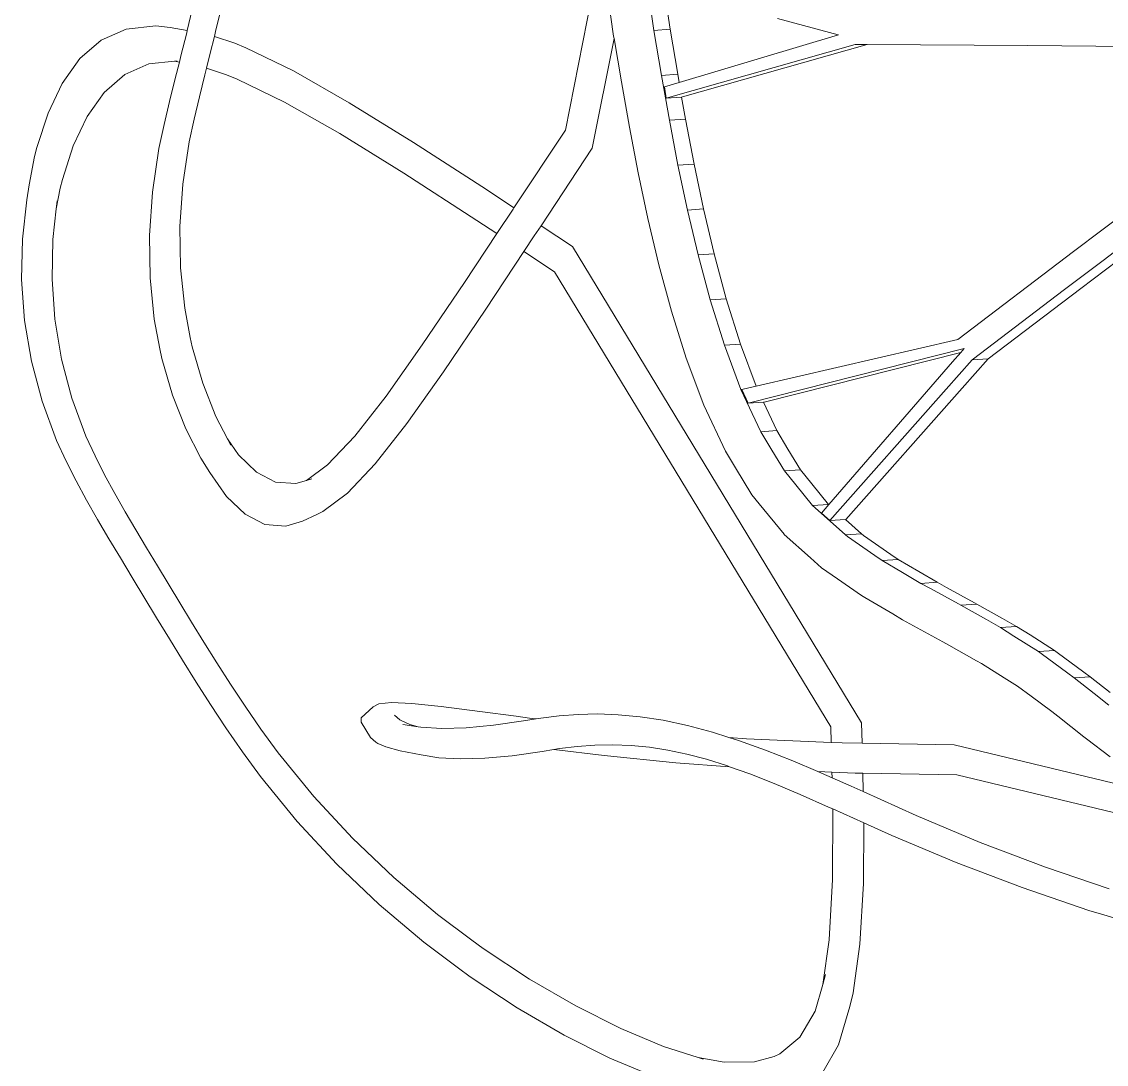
# Model space of a CAD drawing. Header units: millimetres. Extents: x 930469 to 1523124, y -120375 to 411163.
# Drawn here: x 1403428 to 1404121, y 135088 to 135755 of the extents above; entities that cross this region are included whole.
import ezdxf

# ---------------------------------------------------------------- set-up
doc = ezdxf.new("R2010")
doc.units = ezdxf.units.MM
for name, color, linetype, lineweight in [('A-NET THAY', 8, 'Continuous', 0), ('COT VACH', 8, 'Continuous', 0), ('xr', 8, 'Continuous', 0)]:
    doc.layers.add(name, color=color, linetype=linetype, lineweight=lineweight)

# ---------------------------------------------------------------- blocks, each defined once
blk = doc.blocks.new('zzz')
at = {"layer": 'xr', "ltscale": 3}
for p, q in [((1228556.3, 16878.9), (1228605.1, 17124.1)), ((1228609.2, 17059.6), (1228618, 16998.9)), ((1228669.5, 17006.3), (1228661.2, 17064.2)), ((1228690.1, 17007.7), (1228682.6, 17059.7)), ((1228072.8, 17006.4), (1228079.1, 17033)), ((1228115.7, 17032.5), (1228109.1, 17004.9)), ((1228827.5, 17021.5), (1228905.1, 17000.8)), ((1227962.6, 16993.9), (1227994.7, 17008.1)), ((1227994.7, 17008.1), (1228032.8, 17012)), ((1228050.8, 17009.9), (1228032.8, 17012)), ((1228050.8, 17009.9), (1228072.8, 17006.4)), ((1228064.8, 16974), (1228072.1, 17003.4)), ((1228072.1, 17003.4), (1228072.8, 17006.4)), ((1228109.1, 17004.9), (1228107.6, 16998.6)), ((1228690.1, 17007.7), (1228669.5, 17006.3)), ((1228669.5, 17006.3), (1228679.3, 16948.8)), ((1228690.1, 17007.7), (1228699.9, 16950.2)), ((1227935.5, 16970.3), (1227962.6, 16993.9)), ((1228107.6, 16998.6), (1228102.3, 16977.3)), ((1228107.6, 16998.6), (1228133.6, 16989.9)), ((1228133.6, 16989.9), (1228147.6, 16984.2)), ((1228590.6, 16855.6), (1228618.5, 16995.9)), ((1228618, 16998.9), (1228618.5, 16995.9)), ((1228618.5, 16995.9), (1228628, 16940.5)), ((1228905.4, 17000.7), (1228701.7, 16939.8)), ((1228905.4, 17000.7), (1228905.1, 17000.8)), ((1228102.3, 16977.3), (1228097.5, 16958.1)), ((1228147.6, 16984.2), (1228208.7, 16954.5)), ((1228926.8, 16988.4), (1228685.4, 16919.8)), ((1228942.3, 16988.3), (1228705.9, 16921.2)), ((1228942.3, 16988.3), (1228926.8, 16988.4)), ((1229147.3, 16986.9), (1228942.3, 16988.3)), ((1229388.5, 16984.6), (1229147.3, 16986.9)), ((1227913, 16938.6), (1227935.5, 16970.3)), ((1227992.9, 16949.8), (1228023.8, 16963.4)), ((1228023.8, 16963.4), (1228056.7, 16966.8)), ((1228056.7, 16966.8), (1228060.1, 16967.1)), ((1228056.7, 16966.8), (1228062.8, 16965.8)), ((1228057.5, 16944.8), (1228062.8, 16965.8)), ((1228062.8, 16965.8), (1228064.8, 16974)), ((1227966.8, 16927), (1227992.9, 16949.8)), ((1228095.4, 16949.6), (1228088.4, 16921.5)), ((1228097.5, 16958.1), (1228095.4, 16949.6)), ((1228097.5, 16958.1), (1228123.2, 16949.5)), ((1228123.2, 16949.5), (1228136.7, 16944)), ((1228208.7, 16954.5), (1228280, 16913.9)), ((1228699.9, 16950.2), (1228679.3, 16948.8)), ((1228689.4, 16891.4), (1228679.3, 16948.8)), ((1228699.9, 16950.2), (1228701.7, 16939.8)), ((1227894.8, 16900.3), (1227913, 16938.6)), ((1228050.2, 16915.5), (1228057.5, 16944.8)), ((1228136.7, 16944), (1228197.2, 16914.6)), ((1228638.3, 16882.6), (1228628, 16940.5)), ((1228701.7, 16939.8), (1228682.9, 16934.2)), ((1228682.9, 16934.2), (1228685.4, 16919.8)), ((1227945, 16896.2), (1227966.8, 16927)), ((1228088.4, 16921.5), (1228081.7, 16893)), ((1228705, 16921.1), (1228685.4, 16919.8)), ((1228705.9, 16921.2), (1228705, 16921.1)), ((1228705, 16921.1), (1228710, 16892.7)), ((1228043.2, 16885.8), (1228050.2, 16915.5)), ((1228197.2, 16914.6), (1228267.9, 16874.3)), ((1228280, 16913.9), (1228362.1, 16863.1)), ((1227880.7, 16856.7), (1227894.8, 16900.3)), ((1227927.1, 16858.7), (1227945, 16896.2)), ((1228081.7, 16893), (1228075.4, 16863.8)), ((1228710, 16892.7), (1228689.4, 16891.4)), ((1228720.9, 16835.4), (1228710, 16892.7)), ((1228036.7, 16855.3), (1228043.2, 16885.8)), ((1228556.3, 16878.9), (1228490.6, 16779.5)), ((1228638.3, 16882.6), (1228649.3, 16824.4)), ((1228700.3, 16834), (1228689.4, 16891.4)), ((1228267.9, 16874.3), (1228349.7, 16823.7)), ((1227877.7, 16844.9), (1227880.7, 16856.7)), ((1227913.2, 16815.8), (1227927.1, 16858.7)), ((1228028.2, 16799.4), (1228036.7, 16855.3)), ((1228075.4, 16863.8), (1228067.2, 16809.5)), ((1228362.1, 16863.1), (1228455.6, 16802.7)), ((1228590.6, 16855.6), (1228525.2, 16756.6)), ((1227870.7, 16809), (1227877.7, 16844.9)), ((1228349.7, 16823.7), (1228443.2, 16763.3)), ((1228661.7, 16765.8), (1228649.3, 16824.4)), ((1228720.9, 16835.4), (1228700.3, 16834)), ((1228700.3, 16834), (1228712.3, 16776.6)), ((1228720.9, 16835.4), (1228732.9, 16778)), ((1227870.7, 16809), (1227867.7, 16789.6)), ((1227910.4, 16804.5), (1227913.2, 16815.8)), ((1228067.2, 16809.5), (1228063.5, 16755.7)), ((1227905.3, 16778.3), (1227910.4, 16804.5)), ((1228024.4, 16744.2), (1228028.2, 16799.4)), ((1228455.6, 16802.7), (1228490.6, 16779.5)), ((1229206.2, 16723.4), (1229304.3, 16798)), ((1227862.1, 16739.4), (1227867.7, 16789.6)), ((1227906.4, 16788.5), (1227905.3, 16778.3)), ((1229243.8, 16712.3), (1229341.6, 16786.9)), ((1227905.3, 16778.3), (1227900.9, 16739)), ((1228489.4, 16777.7), (1228468.6, 16746.5)), ((1228490.6, 16779.5), (1228489.4, 16777.7)), ((1228732.9, 16778), (1228712.3, 16776.6)), ((1228725.9, 16719.2), (1228712.3, 16776.6)), ((1228746.5, 16720.5), (1228732.9, 16778)), ((1228063.5, 16755.7), (1228064.4, 16702.7)), ((1228443.2, 16763.3), (1228468.6, 16746.5)), ((1228525.2, 16756.6), (1228516.6, 16743.7)), ((1228525.2, 16756.6), (1228565.4, 16730)), ((1228675.7, 16706.7), (1228661.7, 16765.8)), ((1227861.1, 16687.7), (1227862.1, 16739.4)), ((1228025.3, 16689.9), (1228024.4, 16744.2)), ((1228468.6, 16746.5), (1228427.2, 16684.1)), ((1228516.6, 16743.7), (1228503.2, 16723.6)), ((1229215.3, 16676.3), (1229313.4, 16750.9)), ((1227900.9, 16739), (1227899.9, 16688.2)), ((1228935, 16121), (1228565.4, 16730)), ((1228503.2, 16723.6), (1228454.4, 16650)), ((1228503.2, 16723.6), (1228542.5, 16697.5)), ((1228746.5, 16720.5), (1228725.9, 16719.2)), ((1228725.9, 16719.2), (1228741.5, 16661.6)), ((1228746.5, 16720.5), (1228762.1, 16662.9)), ((1229206.2, 16723.4), (1229058.1, 16611.2)), ((1229243.8, 16712.3), (1229194.7, 16674.9)), ((1228064.4, 16702.7), (1228069.7, 16651)), ((1228895.7, 16115.6), (1228542.5, 16697.5)), ((1228675.7, 16706.7), (1228691.9, 16647.3)), ((1227864.9, 16635.4), (1227861.1, 16687.7)), ((1227899.9, 16688.2), (1227903.6, 16637)), ((1228030.7, 16637.2), (1228025.3, 16689.9)), ((1228427.2, 16684.1), (1228373.4, 16604.2)), ((1229194.7, 16674.9), (1229076.3, 16585.2)), ((1229215.3, 16676.3), (1229096.9, 16586.5)), ((1228762.1, 16662.9), (1228741.5, 16661.6)), ((1228759.6, 16603.9), (1228741.5, 16661.6)), ((1228780.1, 16605.3), (1228762.1, 16662.9)), ((1228069.7, 16651), (1228076.5, 16613.6)), ((1228454.4, 16650), (1228400.4, 16569.9)), ((1228710.8, 16587.1), (1228691.9, 16647.3)), ((1227873.7, 16583.4), (1227864.9, 16635.4)), ((1227903.6, 16637), (1227912.1, 16586.1)), ((1228037.7, 16599.2), (1228030.7, 16637.2)), ((1228076.5, 16613.6), (1228079.3, 16601.6)), ((1228079.3, 16601.6), (1228092.6, 16555.1)), ((1228373.4, 16604.2), (1228327, 16538.6)), ((1228780.1, 16605.3), (1228759.6, 16603.9)), ((1228780.8, 16547.3), (1228759.6, 16603.9)), ((1228800.3, 16551.3), (1228780.1, 16605.3)), ((1229058.1, 16611.2), (1228800.3, 16551.3)), ((1228040.5, 16586.8), (1228037.7, 16599.2)), ((1228054.1, 16539.7), (1228040.5, 16586.8)), ((1228733.4, 16527), (1228710.8, 16587.1)), ((1229066.3, 16599.6), (1228790, 16529.6)), ((1229062, 16594.6), (1228810.5, 16530.9)), ((1229062, 16594.6), (1229051.4, 16582.4)), ((1229066.3, 16599.6), (1229062, 16594.6)), ((1227887.3, 16532.1), (1227873.7, 16583.4)), ((1227912.1, 16586.1), (1227925.4, 16536.2)), ((1229051.4, 16582.4), (1228893.2, 16399.9)), ((1229076.3, 16585.2), (1229043.2, 16547.7)), ((1229096.9, 16586.5), (1229063.7, 16549)), ((1229096.9, 16586.5), (1229076.3, 16585.2)), ((1228400.4, 16569.9), (1228353.7, 16503.8)), ((1228092.6, 16555.1), (1228109.2, 16512.8)), ((1228783.8, 16547.5), (1228780.8, 16547.3)), ((1228806.1, 16493.2), (1228780.8, 16547.3)), ((1228783.8, 16547.5), (1228781.8, 16547)), ((1228781.8, 16547), (1228790, 16529.6)), ((1228783.8, 16547.5), (1228800.3, 16551.3)), ((1229043.2, 16547.7), (1228894.3, 16379.7)), ((1229063.7, 16549), (1228914.9, 16381.1)), ((1227905.7, 16482.1), (1227887.3, 16532.1)), ((1227925.4, 16536.2), (1227943.3, 16487.6)), ((1228070.9, 16496.7), (1228054.1, 16539.7)), ((1228327, 16538.6), (1228287.1, 16487.6)), ((1228761, 16468.3), (1228733.4, 16527)), ((1228809.7, 16530.9), (1228790, 16529.6)), ((1228810.5, 16530.9), (1228809.7, 16530.9)), ((1228826.6, 16494.5), (1228809.7, 16530.9)), ((1228109.2, 16512.8), (1228124.1, 16484.1)), ((1228353.7, 16503.8), (1228313.2, 16452)), ((1228090.3, 16459.2), (1228070.9, 16496.7)), ((1228826.6, 16494.5), (1228806.1, 16493.2)), ((1228806.1, 16493.2), (1228820.3, 16469.6)), ((1228826.6, 16494.5), (1228840.9, 16471)), ((1227917.8, 16455.6), (1227905.7, 16482.1)), ((1227943.3, 16487.6), (1227954.9, 16462.3)), ((1228138.5, 16463.6), (1228124.1, 16484.1)), ((1228124.1, 16484.1), (1228128.4, 16475.8)), ((1228287.1, 16487.6), (1228252.3, 16450.9)), ((1227954.9, 16462.3), (1227967.2, 16437.8)), ((1228161.3, 16441.5), (1228138.5, 16463.6)), ((1228761, 16468.3), (1228773.8, 16447.1)), ((1228820.3, 16469.6), (1228836.3, 16443.2)), ((1228840.9, 16471), (1228856.8, 16444.5)), ((1227930.7, 16430.2), (1227917.8, 16455.6)), ((1228101.5, 16441.2), (1228090.3, 16459.2)), ((1228252.3, 16450.9), (1228225.3, 16430.9)), ((1228313.2, 16452), (1228277.7, 16414.6)), ((1227967.2, 16437.8), (1227980.1, 16414.1)), ((1228123.2, 16410.3), (1228101.5, 16441.2)), ((1228185.6, 16428.8), (1228161.3, 16441.5)), ((1228773.8, 16447.1), (1228794.8, 16412.5)), ((1228856.8, 16444.5), (1228836.3, 16443.2)), ((1228836.3, 16443.2), (1228850.9, 16425.3)), ((1228856.8, 16444.5), (1228871.4, 16426.6)), ((1227944.1, 16405.4), (1227930.7, 16430.2)), ((1228211.6, 16426.8), (1228185.6, 16428.8)), ((1228225.3, 16430.9), (1228211.6, 16426.8)), ((1228232.2, 16433), (1228225.3, 16430.9)), ((1228850.9, 16425.3), (1228872.3, 16398.9)), ((1228871.4, 16426.6), (1228892.8, 16400.2)), ((1227980.1, 16414.1), (1227993.4, 16390.8)), ((1228146.7, 16387.5), (1228123.2, 16410.3)), ((1228277.7, 16414.6), (1228246.1, 16391.2)), ((1228794.8, 16412.5), (1228804.1, 16401.1)), ((1227958.1, 16380.8), (1227944.1, 16405.4)), ((1228804.1, 16401.1), (1228835.9, 16362.1)), ((1228892.8, 16400.2), (1228872.3, 16398.9)), ((1228872.3, 16398.9), (1228883.2, 16389.1)), ((1228893.2, 16399.9), (1228883.8, 16389.2)), ((1228892.8, 16400.2), (1228893.2, 16399.9)), ((1227972.5, 16356.3), (1227958.1, 16380.8)), ((1227993.4, 16390.8), (1228006.9, 16367.8)), ((1228171.9, 16374.3), (1228146.7, 16387.5)), ((1228220.4, 16378.7), (1228198.8, 16372.3)), ((1228238.5, 16387.4), (1228220.4, 16378.7)), ((1228246.1, 16391.2), (1228238.5, 16387.4)), ((1228883.2, 16389.1), (1228914.4, 16361.2)), ((1228883.8, 16389.2), (1228894.3, 16379.7)), ((1228914.3, 16381.1), (1228894.3, 16379.7)), ((1228914.3, 16381.1), (1228934.9, 16362.5)), ((1228914.9, 16381.1), (1228914.3, 16381.1)), ((1228006.9, 16367.8), (1228020.7, 16344.8)), ((1228198.8, 16372.3), (1228171.9, 16374.3)), ((1227987.3, 16331.7), (1227972.5, 16356.3)), ((1228835.9, 16362.1), (1228836, 16361.9)), ((1228836, 16361.9), (1228869.7, 16331.8)), ((1228934.9, 16362.5), (1228914.4, 16361.2)), ((1228914.4, 16361.2), (1228917, 16359.3)), ((1228917, 16359.3), (1228952, 16334.9)), ((1228934.9, 16362.5), (1228937.6, 16360.6)), ((1228937.6, 16360.6), (1228972.6, 16336.3)), ((1228020.7, 16344.8), (1228034.7, 16321.6)), ((1228002.4, 16306.6), (1227987.3, 16331.7)), ((1228869.7, 16331.8), (1228883.8, 16319.2)), ((1228952, 16334.9), (1228961.2, 16328.6)), ((1228981.7, 16329.9), (1228961.2, 16328.6)), ((1228961.2, 16328.6), (1228987.5, 16313)), ((1228972.6, 16336.3), (1228981.7, 16329.9)), ((1228981.7, 16329.9), (1229008.1, 16314.4)), ((1228063.4, 16274.3), (1228034.7, 16321.6)), ((1228883.8, 16319.2), (1228904.2, 16305)), ((1228987.5, 16313), (1229010.9, 16299.2)), ((1229008.1, 16314.4), (1229031.5, 16300.6)), ((1228033.7, 16255), (1228002.4, 16306.6)), ((1228904.2, 16305), (1228935, 16283.5)), ((1229031.5, 16300.6), (1229010.9, 16299.2)), ((1229010.9, 16299.2), (1229023.2, 16292.5)), ((1229031.5, 16300.6), (1229043.8, 16293.9)), ((1228935, 16283.5), (1228939.3, 16281.1)), ((1229023.2, 16292.5), (1229059, 16272.9)), ((1229043.8, 16293.9), (1229079.6, 16274.3)), ((1228063.4, 16274.3), (1228078.4, 16249.6)), ((1228939.3, 16281.1), (1228975, 16260.1)), ((1229059, 16272.9), (1229062, 16271.3)), ((1229082.5, 16272.6), (1229062, 16271.3)), ((1229062, 16271.3), (1229094.7, 16253)), ((1229079.6, 16274.3), (1229082.5, 16272.6)), ((1229082.5, 16272.6), (1229115.2, 16254.3)), ((1228050, 16228.4), (1228033.7, 16255)), ((1228975, 16260.1), (1228987.3, 16252.7)), ((1229115.2, 16254.3), (1229133.1, 16244.2)), ((1228078.4, 16249.6), (1228094, 16224.2)), ((1228987.3, 16252.7), (1229010.8, 16240)), ((1229010.8, 16240), (1229039, 16224.5)), ((1229094.7, 16253), (1229112.6, 16242.9)), ((1229133.1, 16244.2), (1229112.6, 16242.9)), ((1229112.6, 16242.9), (1229129.9, 16231.9)), ((1229133.1, 16244.2), (1229150.5, 16233.3)), ((1228066.7, 16201.1), (1228050, 16228.4)), ((1229129.9, 16231.9), (1229161.1, 16212.2)), ((1229150.5, 16233.3), (1229181.7, 16213.5)), ((1228094, 16224.2), (1228110.5, 16197.8)), ((1229039, 16224.5), (1229046.6, 16220.3)), ((1229046.6, 16220.3), (1229082.2, 16200.3)), ((1229181.7, 16213.5), (1229161.1, 16212.2)), ((1229161.1, 16212.2), (1229164.7, 16209.5)), ((1229181.7, 16213.5), (1229185.3, 16210.9)), ((1228084.2, 16173), (1228066.7, 16201.1)), ((1229082.2, 16200.3), (1229088.4, 16196.8)), ((1229164.7, 16209.5), (1229198.8, 16184.4)), ((1229185.3, 16210.9), (1229219.3, 16185.8)), ((1228110.5, 16197.8), (1228128, 16170.5)), ((1229088.4, 16196.8), (1229117.3, 16178.6)), ((1229219.3, 16185.8), (1229227.4, 16179.7)), ((1228102.6, 16144.2), (1228084.2, 16173)), ((1229117.3, 16178.6), (1229134.4, 16167.7)), ((1229198.8, 16184.4), (1229206.9, 16178.4)), ((1229227.4, 16179.7), (1229206.9, 16178.4)), ((1229206.9, 16178.4), (1229232.5, 16158.3)), ((1229227.4, 16179.7), (1229253, 16159.6)), ((1228128, 16170.5), (1228146.7, 16142.1)), ((1229134.4, 16167.7), (1229151.8, 16155)), ((1229232.5, 16158.3), (1229251.4, 16143.3)), ((1228122.2, 16114.5), (1228102.6, 16144.2)), ((1228310.4, 16141.4), (1228317.8, 16145.2)), ((1228317.8, 16145.2), (1228333.9, 16146.7)), ((1228333.9, 16146.7), (1228360, 16145.7)), ((1228360, 16145.7), (1228397.3, 16141.8)), ((1229151.8, 16155), (1229178.2, 16135.5)), ((1228146.7, 16142.1), (1228167.1, 16112.7)), ((1228310.4, 16141.4), (1228295, 16127.1)), ((1228337.8, 16130.8), (1228344.7, 16124.8)), ((1228397.3, 16141.8), (1228447.1, 16135.4)), ((1228447.1, 16135.4), (1228493.2, 16129.3)), ((1228493.2, 16129.3), (1228510.6, 16127)), ((1228548.4, 16129.8), (1228525.1, 16127)), ((1228572.5, 16131.7), (1228548.4, 16129.8)), ((1228597.6, 16132.2), (1228572.5, 16131.7)), ((1228624, 16131.3), (1228597.6, 16132.2)), ((1228651.9, 16128.6), (1228624, 16131.3)), ((1229178.2, 16135.5), (1229185.8, 16129.6)), ((1229185.8, 16129.6), (1229219.4, 16103.1)), ((1228295.3, 16121.8), (1228295, 16127.1)), ((1228295.3, 16121.8), (1228307, 16102.2)), ((1228344.7, 16124.8), (1228347.3, 16123.3)), ((1228347.3, 16123.3), (1228357.4, 16118.8)), ((1228368, 16115.8), (1228348.6, 16118.9)), ((1228357.4, 16118.8), (1228368, 16115.8)), ((1228371.4, 16115.3), (1228368, 16115.8)), ((1228398.5, 16113.8), (1228371.4, 16115.3)), ((1228464.4, 16117.8), (1228429.6, 16114.5)), ((1228502.6, 16123.4), (1228464.4, 16117.8)), ((1228519, 16126), (1228502.6, 16123.4)), ((1228510.6, 16127), (1228519, 16126)), ((1228525.1, 16127), (1228519, 16126)), ((1228681.4, 16124.1), (1228651.9, 16128.6)), ((1228712.3, 16117.5), (1228681.4, 16124.1)), ((1228744.6, 16108.8), (1228712.3, 16117.5)), ((1228895.7, 16115.6), (1228896.2, 16095.9)), ((1228935, 16121), (1228935.7, 16094.8)), ((1228143.4, 16083.9), (1228122.2, 16114.5)), ((1228167.1, 16112.7), (1228189.2, 16082.3)), ((1228314, 16096.1), (1228307, 16102.2)), ((1228429.6, 16114.5), (1228398.5, 16113.8)), ((1228765.3, 16102.3), (1228744.6, 16108.8)), ((1228765.3, 16102.3), (1228787.9, 16100.6)), ((1228777.8, 16098.3), (1228765.3, 16102.3)), ((1229219.4, 16103.1), (1229222.5, 16100.6)), ((1228316.7, 16094.6), (1228314, 16096.1)), ((1228326.9, 16090.1), (1228316.7, 16094.6)), ((1228345.1, 16085), (1228326.9, 16090.1)), ((1228548.8, 16087.9), (1228541.6, 16086.8)), ((1228571.3, 16090.6), (1228548.8, 16087.9)), ((1228594.1, 16092.4), (1228571.3, 16090.6)), ((1228617.1, 16092.9), (1228594.1, 16092.4)), ((1228640.4, 16092.1), (1228617.1, 16092.9)), ((1228663.8, 16089.8), (1228640.4, 16092.1)), ((1228687.5, 16086.1), (1228663.8, 16089.8)), ((1228812, 16086), (1228777.8, 16098.3)), ((1228787.9, 16100.6), (1228896.2, 16095.9)), ((1228896.2, 16095.9), (1228910.2, 16095.2)), ((1228910.2, 16095.2), (1228935.7, 16094.8)), ((1228935.7, 16094.8), (1229053.5, 16092.8)), ((1229328.3, 16026.6), (1229053.5, 16092.8)), ((1229222.5, 16100.6), (1229253, 16077.3)), ((1228166.6, 16052.1), (1228143.4, 16083.9)), ((1228189.2, 16082.3), (1228234.7, 16026.6)), ((1228371.8, 16079.8), (1228345.1, 16085)), ((1228394.7, 16076.2), (1228371.8, 16079.8)), ((1228421.9, 16074.7), (1228394.7, 16076.2)), ((1228453.2, 16075.5), (1228421.9, 16074.7)), ((1228488.3, 16078.7), (1228453.2, 16075.5)), ((1228526.6, 16084.4), (1228488.3, 16078.7)), ((1228541.6, 16086.8), (1228526.6, 16084.4)), ((1228541.6, 16086.8), (1228606, 16079)), ((1228606, 16079), (1228697.6, 16069.8)), ((1228711.6, 16081), (1228687.5, 16086.1)), ((1228736.8, 16074.3), (1228711.6, 16081)), ((1228763.5, 16065.8), (1228736.8, 16074.3)), ((1228847.2, 16072.1), (1228812, 16086)), ((1228697.6, 16069.8), (1228766.2, 16064.8)), ((1228766.2, 16064.8), (1228763.5, 16065.8)), ((1228792.2, 16055.5), (1228766.2, 16064.8)), ((1228879, 16058.7), (1228847.2, 16072.1)), ((1228213.3, 15994.9), (1228166.6, 16052.1)), ((1228823.2, 16043.3), (1228792.2, 16055.5)), ((1228879, 16058.7), (1228897.2, 16057.9)), ((1228883.7, 16056.7), (1228879, 16058.7)), ((1228897.4, 16050.7), (1228883.7, 16056.7)), ((1228897.2, 16057.9), (1228897.4, 16050.7)), ((1228897.2, 16057.9), (1228927, 16056.6)), ((1228921.9, 16039.9), (1228897.4, 16050.7)), ((1228927, 16056.6), (1228936.6, 16056.5)), ((1228936.6, 16056.5), (1228937.2, 16033)), ((1228936.6, 16056.5), (1229056.7, 16054.4)), ((1229559.1, 15933.4), (1229056.7, 16054.4)), ((1228856.7, 16029.2), (1228823.2, 16043.3)), ((1228937.2, 16033), (1228921.9, 16039.9)), ((1229005, 16002.5), (1228937.2, 16033)), ((1228234.7, 16026.6), (1228284, 15973.4)), ((1228892.8, 16013.2), (1228856.7, 16029.2)), ((1228898.3, 16010.8), (1228892.8, 16013.2)), ((1228898.3, 16010.8), (1228897.7, 15920.7)), ((1228937.8, 15993), (1228898.3, 16010.8)), ((1228264, 15940.2), (1228213.3, 15994.9)), ((1228937.8, 15993), (1228937.3, 15915.3)), ((1228973.9, 15976.7), (1228937.8, 15993)), ((1229086.8, 15968), (1229005, 16002.5)), ((1229056, 15942.1), (1228973.9, 15976.7)), ((1228284, 15973.4), (1228336.9, 15922.9)), ((1229170.4, 15936.2), (1229086.8, 15968)), ((1228318.2, 15888.6), (1228264, 15940.2)), ((1229140.2, 15910.1), (1229056, 15942.1)), ((1229251.6, 15908.8), (1229170.4, 15936.2)), ((1228336.9, 15922.9), (1228392.9, 15875.7)), ((1228897.7, 15920.7), (1228893.5, 15843.5)), ((1228937.3, 15915.3), (1228933, 15837.8)), ((1229225.7, 15881.1), (1229140.2, 15910.1)), ((1228375.3, 15840.5), (1228318.2, 15888.6)), ((1229244.6, 15875.4), (1229225.7, 15881.1)), ((1228392.9, 15875.7), (1228436.5, 15842.8)), ((1229331.2, 15849.5), (1229244.6, 15875.4)), ((1228419.5, 15807), (1228375.3, 15840.5)), ((1228436.5, 15842.8), (1228451, 15832.4)), ((1228893.5, 15843.5), (1228885.5, 15786.4)), ((1228933, 15837.8), (1228924.3, 15775.4)), ((1228451, 15832.4), (1228510.4, 15793.2)), ((1228434.6, 15796.2), (1228419.5, 15807)), ((1228494.7, 15756.5), (1228434.6, 15796.2)), ((1228889.1, 15798.9), (1228885.5, 15786.4)), ((1228510.4, 15793.2), (1228569.5, 15758.8)), ((1228885.5, 15786.4), (1228875.5, 15752.3)), ((1228924.3, 15775.4), (1228920, 15758.1)), ((1228554.7, 15721.6), (1228494.7, 15756.5)), ((1228569.5, 15758.8), (1228627.1, 15729.8)), ((1228920, 15758.1), (1228905.7, 15709.2)), ((1228875.5, 15752.3), (1228856.2, 15719)), ((1228627.1, 15729.8), (1228681.8, 15706.9)), ((1228613, 15692.2), (1228554.7, 15721.6)), ((1228856.2, 15719), (1228830.4, 15697.6)), ((1228681.8, 15706.9), (1228726.3, 15692.8)), ((1228905.7, 15709.2), (1228885.3, 15674.1)), ((1228668.4, 15669), (1228613, 15692.2)), ((1228759.4, 15686.8), (1228726.3, 15692.8)), ((1228726.3, 15692.8), (1228732.4, 15690.9)), ((1228798.3, 15687.4), (1228759.4, 15686.8)), ((1228823.1, 15694.2), (1228798.3, 15687.4)), ((1228830.4, 15697.6), (1228823.1, 15694.2))]:
    blk.add_line(p, q, dxfattribs=at)
blk = doc.blocks.new('frefegthmm')
at = {"layer": 'A-NET THAY', "xscale": 0.5, "yscale": 0.5, "zscale": 0.5, "rotation": 90}
blk.add_blockref('zzz', (1600967.07, -98280.98), dxfattribs=at)

msp = doc.modelspace()

# ---------------------------------------------------------------- block references
at = {"layer": 'COT VACH', "rotation": 269.9999999999985}
msp.add_blockref('frefegthmm', (887778.35, 1728213.12), dxfattribs=at)

doc.saveas('drawing.dxf')
